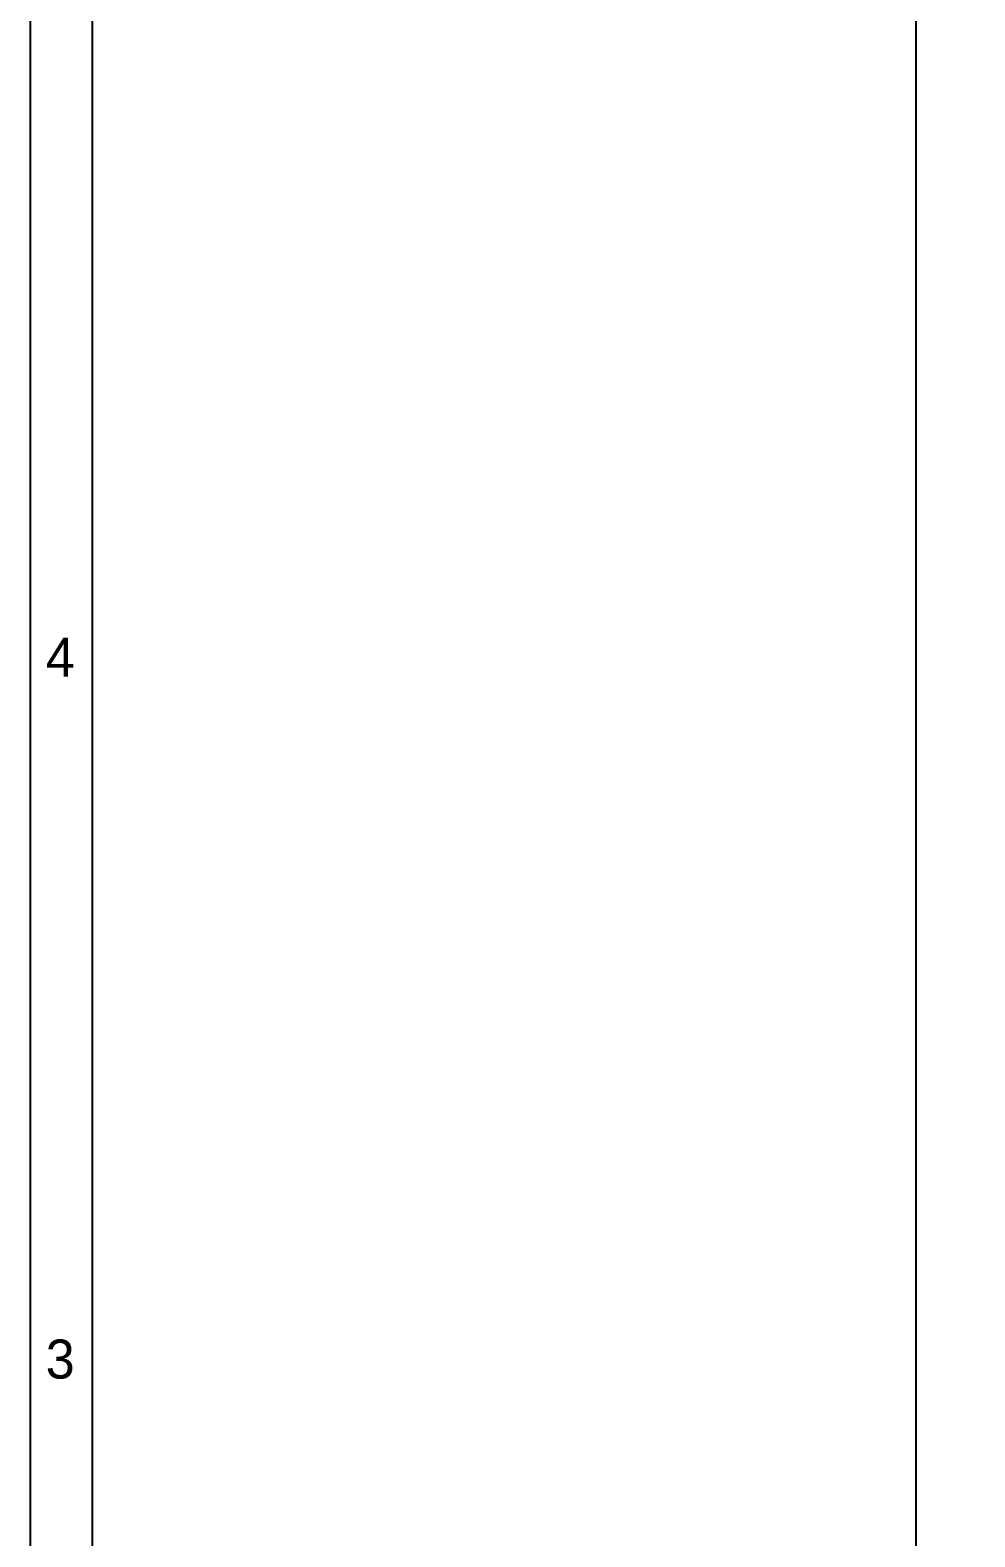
# Model space of a CAD drawing. Extents: x 1822 to 2392, y 725 to 1125.
# Drawn here: x 1822.2 to 1882.8, y 821.1 to 917.7 of the extents above; entities that cross this region are included whole.
import ezdxf

# ---------------------------------------------------------------- set-up
doc = ezdxf.new("R2010")
doc.units = 0
doc.header["$LTSCALE"] = 0.2
doc.layers.get('0').update_dxf_attribs({"linetype": 'CONTINUOUS'})
doc.layers.add('LS', color=5, linetype='CONTINUOUS')
doc.layers.add('Rand', color=6, linetype='CONTINUOUS')

# ---------------------------------------------------------------- blocks, each defined once
blk = doc.blocks.new('A2Q')
blk.add_line((4, 4), (4, 400))
blk.add_lwpolyline([(0, 0), (570, 0), (570, 400), (0, 400)], close=True)
for s, p in [('4', (1, 151)), ('3', (1, 106))]:
    blk.add_text(s, height=2.5).set_placement(p)

msp = doc.modelspace()

# ---------------------------------------------------------------- linework, layer by layer
at = {"layer": 'Rand'}
msp.add_lwpolyline([(1879, 735.1), (2379, 735.1), (2379, 1035.1), (1879, 1035.1)], close=True, dxfattribs=at)

# ---------------------------------------------------------------- block references
at = {"layer": 'LS'}
msp.add_blockref('A2Q', (1822.2, 725.2), dxfattribs=at)

doc.saveas('drawing.dxf')
